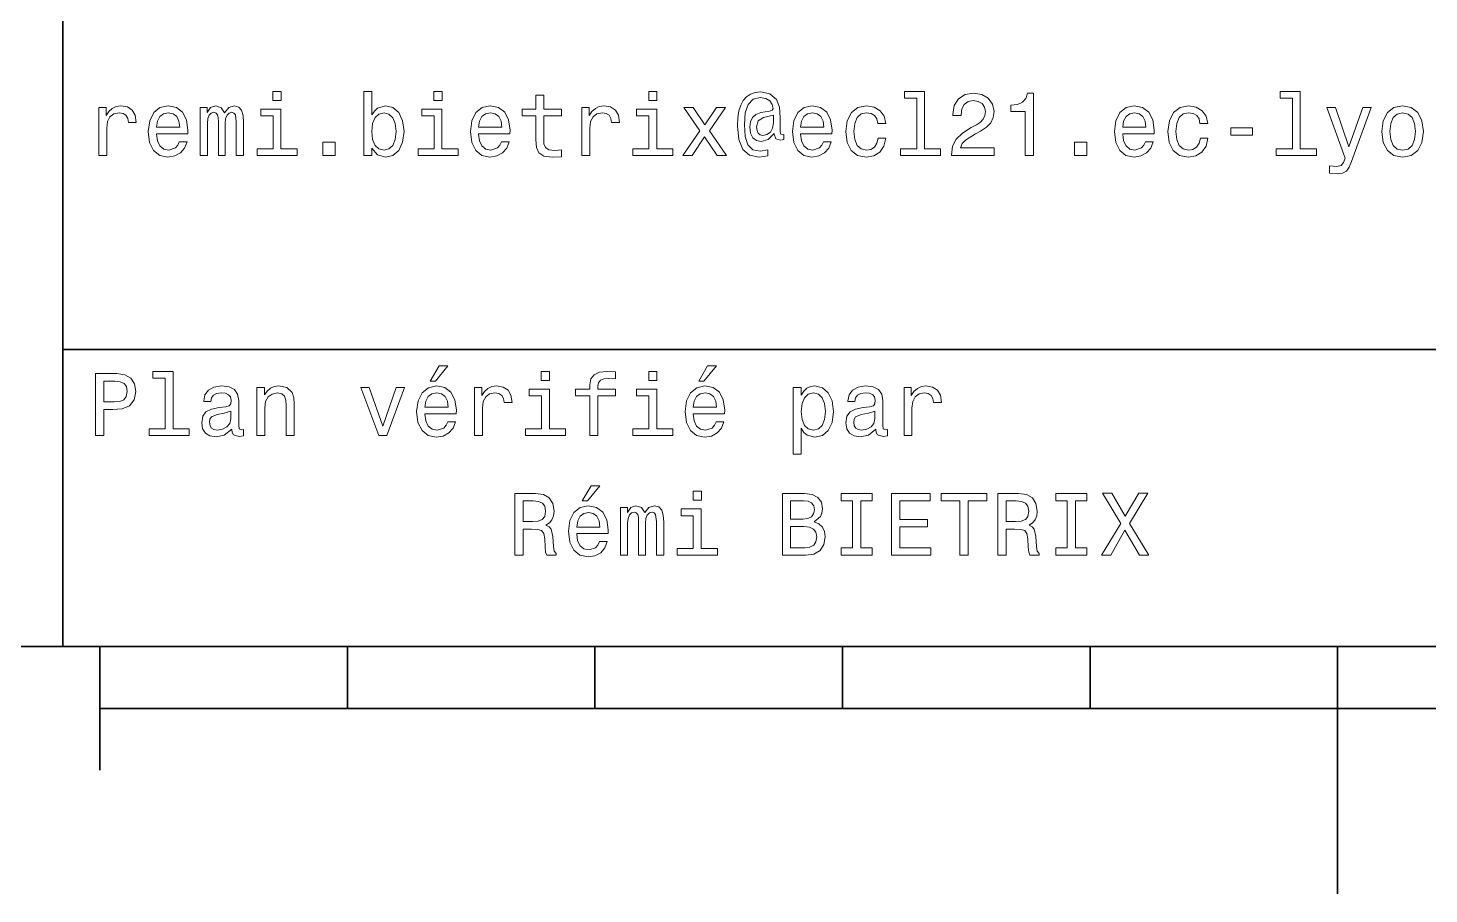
# Model space of a CAD drawing. Extents: x 0 to 297, y 0 to 210.
# Drawn here: x 95.6 to 152.2, y 0 to 35 of the extents above; entities that cross this region are included whole.
import ezdxf

# ---------------------------------------------------------------- set-up
doc = ezdxf.new("R2010")
doc.units = 0

msp = doc.modelspace()

# ---------------------------------------------------------------- linework, layer by layer
at = {"color": 7, "lineweight": 35}
for p, q in [((97, 10), (97, 70)), ((97, 22), (162, 22)), ((10, 10), (287, 10)), ((97, 10), (287, 10)), ((98.5, 7.5), (198.5, 7.5))]:
    msp.add_line(p, q, dxfattribs=at)
at = {"color": 7, "lineweight": 35, "ltscale": 0.125}
msp.add_line((98.5, 10), (98.5, 5), dxfattribs=at)
at = {"color": 7, "lineweight": 35, "ltscale": 0.0625}
for p, q in [((108.5, 10), (108.5, 7.5)), ((118.5, 10), (118.5, 7.5)), ((128.5, 10), (128.5, 7.5)), ((138.5, 10), (138.5, 7.5))]:
    msp.add_line(p, q, dxfattribs=at)
at = {"color": 7, "lineweight": 35, "ltscale": 0.25}
msp.add_line((148.5, 10), (148.5, 0), dxfattribs=at)
at = {"color": 7, "lineweight": 13}
for points in [[(105.824211, 32.4366), (105.489197, 32.4366), (105.489197, 32.076366), (105.824211, 32.076366)], [(109.480545, 30.149136), (109.714699, 29.871758), (110.035301, 29.7817), (110.337898, 29.850143), (110.579254, 30.055475), (110.730545, 30.383286), (110.788185, 30.819164), (110.730545, 31.255043), (110.575645, 31.57925), (110.337898, 31.780979), (110.035301, 31.853025), (109.7183, 31.759365), (109.588615, 31.644091), (109.480545, 31.489193), (109.480545, 32.4366), (109.163544, 32.4366), (109.163544, 29.850143), (109.480545, 29.850143)], [(112.329971, 32.4366), (111.994957, 32.4366), (111.994957, 32.076366), (112.329971, 32.076366)], [(116.112396, 31.449568), (116.112396, 30.480547), (116.134003, 30.167147), (116.234871, 29.951008), (116.4366, 29.824926), (116.778816, 29.7817), (117.153458, 29.799711), (117.153458, 30.073486), (116.879684, 30.051872), (116.631126, 30.08069), (116.497841, 30.170748), (116.440201, 30.322046), (116.429398, 30.534582), (116.429398, 31.449568), (117.153458, 31.449568), (117.153458, 31.71974), (116.429398, 31.71974), (116.429398, 32.285301), (116.112396, 32.285301), (116.112396, 31.71974), (115.564842, 31.71974), (115.564842, 31.449568)], [(121.004326, 32.4366), (120.669312, 32.4366), (120.669312, 32.076366), (121.004326, 32.076366)], [(126.130409, 30.487751), (126.130409, 30.696686), (126.072769, 30.685879), (126.004326, 30.711094), (125.982712, 30.786743), (125.982712, 31.377522), (125.953896, 31.795389), (125.838623, 32.105186), (125.568451, 32.335735), (125.190201, 32.418587), (124.970467, 32.396973), (124.783142, 32.33213), (124.62104, 32.224064), (124.491356, 32.072765), (124.390495, 31.881844), (124.318451, 31.647694), (124.275223, 31.366714), (124.260811, 31.049711), (124.311241, 30.491354), (124.473343, 30.0951), (124.743515, 29.857347), (125.128967, 29.7817), (125.481995, 29.839336), (125.481995, 30.077089), (125.172195, 30.019451), (124.873199, 30.08069), (124.675079, 30.278818), (124.567001, 30.613832), (124.534584, 31.100143), (124.57061, 31.575647), (124.693085, 31.914265), (124.891212, 32.119595), (125.179398, 32.188038), (125.399139, 32.148415), (125.561241, 32.054756), (125.662109, 31.914265), (125.698128, 31.752161), (125.658508, 31.672911), (125.550438, 31.636887), (125.197411, 31.582851), (125.002884, 31.503601), (124.862396, 31.381123), (124.779541, 31.211815), (124.754326, 30.988472), (124.786743, 30.747118), (124.876801, 30.567001), (125.024498, 30.45533), (125.219025, 30.419308), (125.503601, 30.494957), (125.744965, 30.732708), (125.744965, 30.711094), (125.802597, 30.520172), (126.000725, 30.462536)], [(131.497849, 32.170029), (131.497849, 30.116714), (130.845825, 30.116714), (130.845825, 29.850143), (132.463257, 29.850143), (132.463257, 30.116714), (131.81485, 30.116714), (131.81485, 32.4366), (131.000732, 32.4366), (131.000732, 32.170029)], [(132.90274, 29.850143), (134.621033, 29.850143), (134.621033, 30.159943), (133.26297, 30.159943), (133.338623, 30.32925), (133.468307, 30.46974), (133.868164, 30.725504), (134.080688, 30.833572), (134.318451, 30.988472), (134.487762, 31.168587), (134.585022, 31.381123), (134.621033, 31.622478), (134.559799, 31.925072), (134.390503, 32.162823), (134.131134, 32.314121), (133.796112, 32.368156), (133.450287, 32.306915), (133.187317, 32.137608), (133.018021, 31.867435), (132.960388, 31.510807), (132.960388, 31.460375), (133.288193, 31.460375), (133.288193, 31.489193), (133.320618, 31.73415), (133.417877, 31.914265), (133.572769, 32.029537), (133.778107, 32.069164), (133.98703, 32.033142), (134.141937, 31.943083), (134.242798, 31.802593), (134.278824, 31.62608), (134.253601, 31.460375), (134.185165, 31.319883), (134.069885, 31.197405), (133.911392, 31.089336), (133.698853, 30.974062), (133.345825, 30.750719), (133.09726, 30.512968), (132.94957, 30.224783), (132.90274, 29.86095)], [(135.885452, 29.850143), (136.213257, 29.850143), (136.213257, 32.368156), (135.968307, 32.368156), (135.903458, 32.148415), (135.773773, 32.000721), (135.575653, 31.914265), (135.30188, 31.885447), (135.30188, 31.629683), (135.885452, 31.629683)], [(146.677948, 32.170029), (146.677948, 30.116714), (146.02594, 30.116714), (146.02594, 29.850143), (147.643372, 29.850143), (147.643372, 30.116714), (146.994949, 30.116714), (146.994949, 32.4366), (146.180832, 32.4366), (146.180832, 32.170029)], [(98.457489, 29.850143), (98.774498, 29.850143), (98.774498, 30.956051), (98.806915, 31.222622), (98.904182, 31.413544), (99.062683, 31.528818), (99.275215, 31.568443), (99.433716, 31.543226), (99.552597, 31.47118), (99.624641, 31.348701), (99.649857, 31.182997), (99.970459, 31.182997), (99.927231, 31.474783), (99.808357, 31.683718), (99.610229, 31.809797), (99.340057, 31.853025), (99.156342, 31.824207), (98.997841, 31.752161), (98.857346, 31.629683), (98.745674, 31.463976), (98.745674, 31.784582), (98.457489, 31.784582)], [(100.784584, 30.725504), (102.052597, 30.725504), (102.056198, 30.873198), (101.998558, 31.287464), (101.840057, 31.597261), (101.587898, 31.784582), (101.252884, 31.853025), (100.925072, 31.780979), (100.672913, 31.57925), (100.510803, 31.25144), (100.453171, 30.819164), (100.507202, 30.37608), (100.669312, 30.051872), (100.91787, 29.850143), (101.242073, 29.7817), (101.523056, 29.828529), (101.753601, 29.951008), (101.922913, 30.145533), (102.020172, 30.404898), (101.706772, 30.404898), (101.64193, 30.260807), (101.548271, 30.152737), (101.2817, 30.066282), (101.07637, 30.105907), (100.921471, 30.231987), (100.820602, 30.437319), (100.784584, 30.714697)], [(102.549713, 29.850143), (102.841499, 29.850143), (102.841499, 31.143372), (102.859512, 31.337896), (102.913544, 31.478386), (102.996399, 31.561239), (103.104469, 31.593658), (103.190926, 31.56484), (103.248558, 31.492794), (103.277374, 31.370316), (103.288185, 31.208212), (103.288185, 29.850143), (103.561958, 29.850143), (103.561958, 31.143372), (103.579971, 31.334293), (103.634003, 31.474783), (103.720459, 31.561239), (103.828529, 31.593658), (103.914986, 31.56484), (103.972626, 31.492794), (104.008644, 31.208212), (104.008644, 29.850143), (104.30043, 29.850143), (104.30043, 31.1866), (104.282417, 31.463976), (104.224785, 31.676512), (104.109512, 31.806194), (103.922188, 31.853025), (103.702454, 31.780979), (103.533142, 31.572046), (103.399857, 31.777376), (103.176514, 31.853025), (102.971184, 31.780979), (102.830688, 31.57925), (102.830688, 31.784582), (102.549713, 31.784582)], [(105.8134, 30.116714), (105.8134, 31.71974), (104.999283, 31.71974), (104.999283, 31.449568), (105.496399, 31.449568), (105.496399, 30.116714), (104.847984, 30.116714), (104.847984, 29.850143), (106.469025, 29.850143), (106.469025, 30.116714)], [(112.319168, 30.116714), (112.319168, 31.71974), (111.505043, 31.71974), (111.505043, 31.449568), (112.002159, 31.449568), (112.002159, 30.116714), (111.353745, 30.116714), (111.353745, 29.850143), (112.974785, 29.850143), (112.974785, 30.116714)], [(113.796112, 30.725504), (115.064117, 30.725504), (115.067719, 30.873198), (115.010086, 31.287464), (114.851585, 31.597261), (114.599426, 31.784582), (114.264404, 31.853025), (113.9366, 31.780979), (113.684441, 31.57925), (113.522331, 31.25144), (113.464699, 30.819164), (113.51873, 30.37608), (113.680832, 30.051872), (113.929398, 29.850143), (114.253601, 29.7817), (114.534584, 29.828529), (114.765129, 29.951008), (114.934433, 30.145533), (115.0317, 30.404898), (114.7183, 30.404898), (114.653458, 30.260807), (114.559799, 30.152737), (114.293228, 30.066282), (114.087898, 30.105907), (113.932999, 30.231987), (113.83213, 30.437319), (113.796112, 30.714697)], [(117.974785, 29.850143), (118.291786, 29.850143), (118.291786, 30.956051), (118.324211, 31.222622), (118.421471, 31.413544), (118.579971, 31.528818), (118.792511, 31.568443), (118.951012, 31.543226), (119.069885, 31.47118), (119.14193, 31.348701), (119.167145, 31.182997), (119.487755, 31.182997), (119.444527, 31.474783), (119.325653, 31.683718), (119.127525, 31.809797), (118.857346, 31.853025), (118.67363, 31.824207), (118.515129, 31.752161), (118.374641, 31.629683), (118.26297, 31.463976), (118.26297, 31.784582), (117.974785, 31.784582)], [(120.993515, 30.116714), (120.993515, 31.71974), (120.179398, 31.71974), (120.179398, 31.449568), (120.676514, 31.449568), (120.676514, 30.116714), (120.028099, 30.116714), (120.028099, 29.850143), (121.649139, 29.850143), (121.649139, 30.116714)], [(122.42363, 29.850143), (122.920753, 30.603025), (123.432281, 29.850143), (123.814125, 29.850143), (123.122482, 30.847982), (123.774498, 31.784582), (123.407059, 31.784582), (122.935165, 31.082132), (122.463257, 31.784582), (122.088623, 31.784582), (122.729828, 30.844379), (122.052597, 29.850143)], [(126.80764, 30.725504), (128.075653, 30.725504), (128.079254, 30.873198), (128.021622, 31.287464), (127.863113, 31.597261), (127.610954, 31.784582), (127.27594, 31.853025), (126.948135, 31.780979), (126.695969, 31.57925), (126.533867, 31.25144), (126.476227, 30.819164), (126.530266, 30.37608), (126.692368, 30.051872), (126.940926, 29.850143), (127.265137, 29.7817), (127.546112, 29.828529), (127.776657, 29.951008), (127.945969, 30.145533), (128.043228, 30.404898), (127.729828, 30.404898), (127.664993, 30.260807), (127.571327, 30.152737), (127.304756, 30.066282), (127.099426, 30.105907), (126.944527, 30.231987), (126.843666, 30.437319), (126.80764, 30.714697)], [(129.930847, 31.143372), (130.244232, 31.143372), (130.179398, 31.431555), (130.024506, 31.658501), (129.783142, 31.79899), (129.469742, 31.853025), (129.123932, 31.780979), (128.860962, 31.57925), (128.695251, 31.25144), (128.637619, 30.811958), (128.69165, 30.37608), (128.853745, 30.051872), (129.109512, 29.850143), (129.458939, 29.7817), (129.768738, 29.835733), (130.010086, 29.987032), (130.175797, 30.224783), (130.247849, 30.541786), (129.945251, 30.541786), (129.89122, 30.340057), (129.790344, 30.188761), (129.646255, 30.0951), (129.469742, 30.066282), (129.25, 30.113111), (129.091507, 30.257204), (128.994247, 30.491354), (128.961823, 30.822765), (128.994247, 31.146973), (129.095108, 31.381123), (129.257202, 31.525215), (129.469742, 31.575647), (129.657059, 31.543226), (129.797562, 31.460375), (129.89122, 31.323486)], [(139.819168, 30.725504), (141.087173, 30.725504), (141.090775, 30.873198), (141.033142, 31.287464), (140.874634, 31.597261), (140.622482, 31.784582), (140.28746, 31.853025), (139.959656, 31.780979), (139.707489, 31.57925), (139.545395, 31.25144), (139.487747, 30.819164), (139.541779, 30.37608), (139.703888, 30.051872), (139.952454, 29.850143), (140.276657, 29.7817), (140.557632, 29.828529), (140.788177, 29.951008), (140.957489, 30.145533), (141.054749, 30.404898), (140.741364, 30.404898), (140.676514, 30.260807), (140.582855, 30.152737), (140.316284, 30.066282), (140.110947, 30.105907), (139.956055, 30.231987), (139.855194, 30.437319), (139.819168, 30.714697)], [(142.942368, 31.143372), (143.255768, 31.143372), (143.190918, 31.431555), (143.036026, 31.658501), (142.794662, 31.79899), (142.481262, 31.853025), (142.135437, 31.780979), (141.872482, 31.57925), (141.706772, 31.25144), (141.649139, 30.811958), (141.703171, 30.37608), (141.865265, 30.051872), (142.121033, 29.850143), (142.470459, 29.7817), (142.780258, 29.835733), (143.021606, 29.987032), (143.187317, 30.224783), (143.259369, 30.541786), (142.956772, 30.541786), (142.90274, 30.340057), (142.80188, 30.188761), (142.657776, 30.0951), (142.481262, 30.066282), (142.261536, 30.113111), (142.103027, 30.257204), (142.005768, 30.491354), (141.973343, 30.822765), (142.005768, 31.146973), (142.106628, 31.381123), (142.268738, 31.525215), (142.481262, 31.575647), (142.668579, 31.543226), (142.809082, 31.460375), (142.90274, 31.323486)], [(149.516571, 31.784582), (148.961807, 30.192362), (148.417862, 31.784582), (148.072037, 31.784582), (148.806915, 29.742075), (148.742065, 29.561958), (148.641205, 29.43948), (148.471893, 29.399855), (148.180115, 29.435879), (148.180115, 29.129683), (148.486313, 29.100864), (148.706055, 29.129683), (148.860947, 29.21974), (148.972626, 29.37464), (149.069885, 29.601583), (149.855179, 31.784582)], [(150.291061, 30.815561), (150.348694, 30.37608), (150.514404, 30.051872), (150.777374, 29.850143), (151.130402, 29.7817), (151.479828, 29.850143), (151.742798, 30.048271), (151.908493, 30.372478), (151.969727, 30.815561), (151.908493, 31.255043), (151.742798, 31.582851), (151.479828, 31.780979), (151.130402, 31.853025), (150.777374, 31.780979), (150.514404, 31.57925), (150.348694, 31.255043)], [(100.784584, 30.992075), (100.824211, 31.240633), (100.921471, 31.424351), (101.069168, 31.536022), (101.263687, 31.575647), (101.454613, 31.536022), (101.602303, 31.424351), (101.69236, 31.240633), (101.724785, 30.992075)], [(110.463974, 30.819164), (110.427956, 30.494957), (110.330688, 30.257204), (110.175797, 30.113111), (109.98127, 30.066282), (109.76873, 30.113111), (109.613831, 30.257204), (109.516571, 30.491354), (109.484146, 30.819164), (109.516571, 31.143372), (109.613831, 31.377522), (109.76873, 31.518011), (109.98127, 31.568443), (110.175797, 31.518011), (110.330688, 31.373919), (110.427956, 31.139769)], [(113.796112, 30.992075), (113.835732, 31.240633), (113.932999, 31.424351), (114.080688, 31.536022), (114.275215, 31.575647), (114.466141, 31.536022), (114.613831, 31.424351), (114.703888, 31.240633), (114.736313, 30.992075)], [(125.71254, 31.168587), (125.676514, 30.945244), (125.586456, 30.786743), (125.44957, 30.68948), (125.287468, 30.660662), (125.175797, 30.678673), (125.096542, 30.743515), (125.046112, 30.851583), (125.031708, 31.002882), (125.092941, 31.25144), (125.30188, 31.381123), (125.71254, 31.481987)], [(126.80764, 30.992075), (126.847267, 31.240633), (126.944527, 31.424351), (127.092224, 31.536022), (127.286743, 31.575647), (127.477669, 31.536022), (127.625366, 31.424351), (127.715424, 31.240633), (127.747841, 30.992075)], [(139.819168, 30.992075), (139.858795, 31.240633), (139.956055, 31.424351), (140.103745, 31.536022), (140.298279, 31.575647), (140.489197, 31.536022), (140.636887, 31.424351), (140.726944, 31.240633), (140.759369, 30.992075)], [(150.615265, 30.819164), (150.64769, 31.143372), (150.74855, 31.377522), (150.91066, 31.521614), (151.130402, 31.572046), (151.346542, 31.521614), (151.508636, 31.381123), (151.609497, 31.143372), (151.645523, 30.819164), (151.609497, 30.491354), (151.508636, 30.253601), (151.346542, 30.109509), (151.130402, 30.062679), (150.91066, 30.109509), (150.74855, 30.253601), (150.64769, 30.491354)], [(144.188751, 30.675072), (145.060516, 30.675072), (145.060516, 30.959654), (144.188751, 30.959654)], [(107.510086, 29.850143), (108.007202, 29.850143), (108.007202, 30.386887), (107.510086, 30.386887)], [(137.870316, 29.850143), (138.367432, 29.850143), (138.367432, 30.386887), (137.870316, 30.386887)], [(98.324211, 18.530979), (98.655617, 18.530979), (98.655617, 19.586454), (99.023056, 19.586454), (99.394089, 19.604465), (99.689484, 19.730547), (99.880402, 19.975504), (99.945244, 20.310518), (99.894814, 20.620316), (99.750717, 20.847261), (99.51297, 20.98415), (99.188759, 21.030979), (98.324211, 21.030979)], [(101.137611, 20.850864), (101.137611, 18.79755), (100.485588, 18.79755), (100.485588, 18.530979), (102.103027, 18.530979), (102.103027, 18.79755), (101.454613, 18.79755), (101.454613, 21.117435), (100.640488, 21.117435), (100.640488, 20.850864)], [(111.84726, 20.728386), (112.059799, 20.728386), (112.560516, 21.340778), (112.207489, 21.340778)], [(116.667145, 21.117435), (116.33213, 21.117435), (116.33213, 20.757204), (116.667145, 20.757204)], [(118.295387, 20.130404), (118.295387, 18.530979), (118.612396, 18.530979), (118.612396, 20.130404), (119.332855, 20.130404), (119.332855, 20.400576), (118.612396, 20.400576), (118.612396, 20.519451), (118.637611, 20.663544), (118.720459, 20.760807), (118.860954, 20.818443), (119.062683, 20.840057), (119.332855, 20.825647), (119.332855, 21.099422), (118.990631, 21.117435), (118.680832, 21.085014), (118.464699, 20.987751), (118.335014, 20.818443), (118.295387, 20.577089), (118.295387, 20.400576), (117.715424, 20.400576), (117.715424, 20.130404)], [(121.004326, 21.117435), (120.669312, 21.117435), (120.669312, 20.757204), (121.004326, 20.757204)], [(122.690201, 20.728386), (122.90274, 20.728386), (123.403458, 21.340778), (123.05043, 21.340778)], [(99.098701, 20.724783), (99.314842, 20.703169), (99.473343, 20.634726), (99.567001, 20.508644), (99.599426, 20.310518), (99.5634, 20.101583), (99.466141, 19.975504), (99.30043, 19.910662), (99.073486, 19.892651), (98.655617, 19.892651), (98.655617, 20.724783)], [(103.824928, 18.78314), (103.824928, 18.772333), (103.842941, 18.649855), (103.896973, 18.5634), (104.123917, 18.494957), (104.30043, 18.523775), (104.30043, 18.768732), (104.224785, 18.757925), (104.123917, 18.804754), (104.105911, 18.948847), (104.105911, 19.950287), (104.062683, 20.206051), (103.9366, 20.386166), (103.716858, 20.494236), (103.407059, 20.533861), (103.104469, 20.490633), (102.881126, 20.368155), (102.740631, 20.177233), (102.693802, 19.925072), (102.693802, 19.903458), (102.978386, 19.903458), (103.003601, 20.054754), (103.082855, 20.162823), (103.21254, 20.227665), (103.396255, 20.252882), (103.572769, 20.234869), (103.698845, 20.180836), (103.774498, 20.087175), (103.799713, 19.957493), (103.785301, 19.806194), (103.727669, 19.730547), (103.583572, 19.694523), (103.3134, 19.665705), (103.003601, 19.600864), (102.783859, 19.48559), (102.654175, 19.305475), (102.614555, 19.038904), (102.650574, 18.801151), (102.762245, 18.62464), (102.94236, 18.512968), (103.190926, 18.473343), (103.52594, 18.54899)], [(104.844383, 18.530979), (105.161385, 18.530979), (105.161385, 19.647694), (105.193802, 19.903458), (105.298271, 20.090778), (105.460373, 20.206051), (105.676514, 20.249279), (105.849426, 20.213255), (105.957497, 20.115993), (106.011528, 19.95389), (106.029541, 19.737751), (106.029541, 18.530979), (106.346542, 18.530979), (106.346542, 19.802593), (106.33213, 20.058357), (106.267288, 20.270893), (106.054756, 20.465418), (105.723343, 20.533861), (105.539627, 20.508644), (105.384727, 20.440201), (105.251442, 20.324926), (105.146973, 20.170029), (105.146973, 20.465418), (104.844383, 20.465418)], [(109.761528, 18.530979), (110.096542, 18.530979), (110.802597, 20.465418), (110.474785, 20.465418), (109.930832, 18.905619), (109.376083, 20.465418), (109.04467, 20.465418)], [(111.627518, 19.40634), (112.895531, 19.40634), (112.899132, 19.554033), (112.841499, 19.9683), (112.682999, 20.278097), (112.430832, 20.465418), (112.095825, 20.533861), (111.768013, 20.461815), (111.515854, 20.260086), (111.353745, 19.932276), (111.296112, 19.5), (111.350143, 19.056915), (111.512245, 18.732708), (111.760803, 18.530979), (112.085014, 18.462536), (112.365997, 18.509365), (112.596542, 18.631844), (112.765854, 18.826368), (112.863113, 19.085733), (112.549713, 19.085733), (112.484871, 18.941643), (112.391212, 18.833572), (112.124641, 18.747118), (111.919312, 18.786743), (111.764412, 18.912823), (111.663544, 19.118155), (111.627518, 19.395533)], [(113.637604, 18.530979), (113.954613, 18.530979), (113.954613, 19.636887), (113.98703, 19.903458), (114.08429, 20.094379), (114.242798, 20.209654), (114.45533, 20.249279), (114.613831, 20.224062), (114.732712, 20.152016), (114.804756, 20.029537), (114.829971, 19.863832), (115.150574, 19.863832), (115.107346, 20.155619), (114.988472, 20.364553), (114.790344, 20.490633), (114.520172, 20.533861), (114.336456, 20.505043), (114.177956, 20.432997), (114.03746, 20.310518), (113.925789, 20.144812), (113.925789, 20.465418), (113.637604, 20.465418)], [(116.656342, 18.79755), (116.656342, 20.400576), (115.842216, 20.400576), (115.842216, 20.130404), (116.33934, 20.130404), (116.33934, 18.79755), (115.690918, 18.79755), (115.690918, 18.530979), (117.311958, 18.530979), (117.311958, 18.79755)], [(120.993515, 18.79755), (120.993515, 20.400576), (120.179398, 20.400576), (120.179398, 20.130404), (120.676514, 20.130404), (120.676514, 18.79755), (120.028099, 18.79755), (120.028099, 18.530979), (121.649139, 18.530979), (121.649139, 18.79755)], [(122.470459, 19.40634), (123.73848, 19.40634), (123.742081, 19.554033), (123.684441, 19.9683), (123.52594, 20.278097), (123.273773, 20.465418), (122.938766, 20.533861), (122.610954, 20.461815), (122.358795, 20.260086), (122.196686, 19.932276), (122.139053, 19.5), (122.193085, 19.056915), (122.355194, 18.732708), (122.603745, 18.530979), (122.927956, 18.462536), (123.208939, 18.509365), (123.439484, 18.631844), (123.608795, 18.826368), (123.706055, 19.085733), (123.392654, 19.085733), (123.327812, 18.941643), (123.234154, 18.833572), (122.967583, 18.747118), (122.762253, 18.786743), (122.607353, 18.912823), (122.506485, 19.118155), (122.470459, 19.395533)], [(126.829254, 20.166426), (126.829254, 20.465418), (126.512253, 20.465418), (126.512253, 17.7817), (126.829254, 17.7817), (126.829254, 18.826368), (126.940926, 18.657061), (127.067009, 18.545389), (127.38401, 18.462536), (127.6866, 18.530979), (127.924355, 18.736311), (128.079254, 19.060518), (128.136887, 19.5), (128.079254, 19.935879), (127.924355, 20.260086), (127.6866, 20.461815), (127.38401, 20.533861), (127.211098, 20.512247), (127.0634, 20.443804), (126.937325, 20.328529)], [(129.847992, 18.78314), (129.847992, 18.772333), (129.865997, 18.649855), (129.920029, 18.5634), (130.146973, 18.494957), (130.323486, 18.523775), (130.323486, 18.768732), (130.247849, 18.757925), (130.146973, 18.804754), (130.128967, 18.948847), (130.128967, 19.950287), (130.085739, 20.206051), (129.959656, 20.386166), (129.739914, 20.494236), (129.430115, 20.533861), (129.127533, 20.490633), (128.904175, 20.368155), (128.763687, 20.177233), (128.716858, 19.925072), (128.716858, 19.903458), (129.00145, 19.903458), (129.026657, 20.054754), (129.105911, 20.162823), (129.235596, 20.227665), (129.419312, 20.252882), (129.595825, 20.234869), (129.721909, 20.180836), (129.797562, 20.087175), (129.822769, 19.957493), (129.808365, 19.806194), (129.750732, 19.730547), (129.606628, 19.694523), (129.336456, 19.665705), (129.026657, 19.600864), (128.806915, 19.48559), (128.677246, 19.305475), (128.637619, 19.038904), (128.67363, 18.801151), (128.785309, 18.62464), (128.965424, 18.512968), (129.213989, 18.473343), (129.548996, 18.54899)], [(130.986313, 18.530979), (131.303314, 18.530979), (131.303314, 19.636887), (131.335739, 19.903458), (131.432999, 20.094379), (131.591507, 20.209654), (131.804047, 20.249279), (131.96254, 20.224062), (132.081421, 20.152016), (132.153473, 20.029537), (132.17868, 19.863832), (132.499283, 19.863832), (132.456055, 20.155619), (132.337189, 20.364553), (132.139053, 20.490633), (131.868881, 20.533861), (131.685165, 20.505043), (131.526657, 20.432997), (131.386169, 20.310518), (131.274506, 20.144812), (131.274506, 20.465418), (130.986313, 20.465418)], [(111.627518, 19.672911), (111.667145, 19.921469), (111.764412, 20.105186), (111.912102, 20.216858), (112.106628, 20.256483), (112.297546, 20.216858), (112.445244, 20.105186), (112.535301, 19.921469), (112.567726, 19.672911)], [(122.470459, 19.672911), (122.510086, 19.921469), (122.607353, 20.105186), (122.755043, 20.216858), (122.94957, 20.256483), (123.140488, 20.216858), (123.288185, 20.105186), (123.378242, 19.921469), (123.410667, 19.672911)], [(127.329971, 18.747118), (127.117439, 18.793947), (126.96254, 18.93804), (126.86528, 19.17219), (126.832855, 19.5), (126.86528, 19.824207), (126.96254, 20.058357), (127.117439, 20.198847), (127.329971, 20.249279), (127.524498, 20.198847), (127.679398, 20.054754), (127.776657, 19.820604), (127.812683, 19.5), (127.776657, 19.175793), (127.679398, 18.93804), (127.524498, 18.793947)], [(103.788902, 19.208212), (103.745674, 19.020893), (103.630402, 18.876801), (103.457489, 18.78314), (103.244957, 18.750719), (103.10807, 18.768732), (103.010803, 18.826368), (102.94957, 18.927233), (102.931557, 19.067722), (102.945969, 19.193804), (103.003601, 19.283861), (103.234146, 19.384726), (103.52594, 19.427954), (103.788902, 19.514408)], [(129.811966, 19.208212), (129.768738, 19.020893), (129.653458, 18.876801), (129.48056, 18.78314), (129.268021, 18.750719), (129.131134, 18.768732), (129.033875, 18.826368), (128.972626, 18.927233), (128.95462, 19.067722), (128.969025, 19.193804), (129.026657, 19.283861), (129.257202, 19.384726), (129.548996, 19.427954), (129.811966, 19.514408)], [(117.98127, 15.887968), (118.193802, 15.887968), (118.694527, 16.50036), (118.341499, 16.50036)], [(115.257927, 13.690562), (115.592941, 13.690562), (115.592941, 14.746037), (115.935158, 14.746037), (116.187317, 14.73523), (116.345818, 14.684798), (116.432274, 14.565923), (116.4683, 14.353387), (116.486313, 14.029179), (116.507927, 13.816643), (116.551155, 13.690562), (116.92939, 13.690562), (116.92939, 13.759007), (116.846542, 13.859871), (116.817719, 14.047191), (116.792503, 14.450648), (116.73127, 14.74964), (116.648415, 14.8433), (116.51873, 14.911744), (116.662827, 15.001801), (116.763687, 15.127882), (116.828529, 15.286384), (116.850143, 15.477305), (116.799713, 15.7799), (116.655617, 16.006844), (116.41787, 16.143732), (116.093658, 16.190563), (115.257927, 16.190563)], [(116, 15.884366), (116.219742, 15.862753), (116.374641, 15.794309), (116.471901, 15.668228), (116.504318, 15.470101), (116.4683, 15.261168), (116.371033, 15.135087), (116.20533, 15.070246), (115.978386, 15.052234), (115.592941, 15.052234), (115.592941, 15.884366)], [(122.801155, 16.277018), (122.466141, 16.277018), (122.466141, 15.916787), (122.801155, 15.916787)], [(127.354462, 15.041427), (127.606628, 15.25036), (127.671471, 15.39085), (127.693085, 15.563761), (127.646255, 15.833934), (127.50576, 16.028458), (127.278816, 16.147335), (126.961815, 16.190563), (126.072044, 16.190563), (126.072044, 13.690562), (127.012245, 13.690562), (127.34726, 13.740994), (127.595818, 13.888689), (127.750717, 14.122839), (127.804756, 14.439842), (127.772331, 14.652378), (127.685875, 14.828891), (127.545387, 14.958574)], [(126.893372, 15.153098), (126.403458, 15.153098), (126.403458, 15.891571), (126.922188, 15.891571), (127.116714, 15.869957), (127.253601, 15.805116), (127.336456, 15.693444), (127.365273, 15.527738), (127.332855, 15.362032), (127.246399, 15.246758), (127.098701, 15.174712)], [(128.907059, 13.993155), (128.445969, 13.993155), (128.445969, 13.690562), (129.69957, 13.690562), (129.69957, 13.993155), (129.238464, 13.993155), (129.238464, 15.887968), (129.69957, 15.887968), (129.69957, 16.190563), (128.445969, 16.190563), (128.445969, 15.887968), (128.907059, 15.887968)], [(130.484863, 13.690562), (132.069885, 13.690562), (132.069885, 13.993155), (130.816284, 13.993155), (130.816284, 14.839698), (131.932999, 14.839698), (131.932999, 15.138689), (130.816284, 15.138689), (130.816284, 15.887968), (132.041061, 15.887968), (132.041061, 16.190563), (130.484863, 16.190563)], [(133.244232, 13.690562), (133.575653, 13.690562), (133.575653, 15.887968), (134.332138, 15.887968), (134.332138, 16.190563), (132.484146, 16.190563), (132.484146, 15.887968), (133.244232, 15.887968)], [(134.775208, 13.690562), (135.110229, 13.690562), (135.110229, 14.746037), (135.452454, 14.746037), (135.704605, 14.73523), (135.863113, 14.684798), (135.94957, 14.565923), (135.985596, 14.353387), (136.003601, 14.029179), (136.025208, 13.816643), (136.068451, 13.690562), (136.446686, 13.690562), (136.446686, 13.759007), (136.363831, 13.859871), (136.335022, 14.047191), (136.309799, 14.450648), (136.248566, 14.74964), (136.16571, 14.8433), (136.036026, 14.911744), (136.180115, 15.001801), (136.280975, 15.127882), (136.345825, 15.286384), (136.367432, 15.477305), (136.317001, 15.7799), (136.172913, 16.006844), (135.93515, 16.143732), (135.610947, 16.190563), (134.775208, 16.190563)], [(135.517288, 15.884366), (135.73703, 15.862753), (135.891937, 15.794309), (135.989197, 15.668228), (136.021606, 15.470101), (135.985596, 15.261168), (135.888336, 15.135087), (135.722626, 15.070246), (135.495682, 15.052234), (135.110229, 15.052234), (135.110229, 15.884366)], [(137.581421, 13.993155), (137.120316, 13.993155), (137.120316, 13.690562), (138.373917, 13.690562), (138.373917, 13.993155), (137.912827, 13.993155), (137.912827, 15.887968), (138.373917, 15.887968), (138.373917, 16.190563), (137.120316, 16.190563), (137.120316, 15.887968), (137.581421, 15.887968)], [(138.96109, 13.690562), (139.33934, 13.690562), (139.912109, 14.70281), (140.495682, 13.690562), (140.877518, 13.690562), (140.095825, 14.976585), (140.837891, 16.194164), (140.47406, 16.194164), (139.922913, 15.268372), (139.382568, 16.194164), (139.004318, 16.194164), (139.742798, 14.972983)], [(117.761528, 14.565923), (119.029541, 14.565923), (119.033142, 14.713617), (118.975502, 15.127882), (118.817001, 15.43768), (118.564842, 15.625), (118.229828, 15.693444), (117.902016, 15.621398), (117.649857, 15.419669), (117.487747, 15.091859), (117.430115, 14.659582), (117.484146, 14.216499), (117.646255, 13.892291), (117.894814, 13.690562), (118.219017, 13.622118), (118.5, 13.668948), (118.730545, 13.791427), (118.899857, 13.985951), (118.997116, 14.245317), (118.683716, 14.245317), (118.618874, 14.101225), (118.525215, 13.993155), (118.258644, 13.9067), (118.053314, 13.946326), (117.898415, 14.072407), (117.797546, 14.277738), (117.761528, 14.555116)], [(117.761528, 14.832493), (117.801155, 15.081052), (117.898415, 15.26477), (118.046112, 15.376441), (118.240631, 15.416066), (118.431557, 15.376441), (118.579247, 15.26477), (118.669304, 15.081052), (118.701729, 14.832493)], [(119.526657, 13.690562), (119.818443, 13.690562), (119.818443, 14.983789), (119.836456, 15.178314), (119.890488, 15.318804), (119.973343, 15.401657), (120.081413, 15.434078), (120.16787, 15.40526), (120.225502, 15.333214), (120.254318, 15.210735), (120.265129, 15.048632), (120.265129, 13.690562), (120.538902, 13.690562), (120.538902, 14.983789), (120.556915, 15.174712), (120.610947, 15.315202), (120.697403, 15.401657), (120.805473, 15.434078), (120.89193, 15.40526), (120.94957, 15.333214), (120.985588, 15.048632), (120.985588, 13.690562), (121.277374, 13.690562), (121.277374, 15.027018), (121.259361, 15.304395), (121.201729, 15.516932), (121.086456, 15.646614), (120.899132, 15.693444), (120.679398, 15.621398), (120.510086, 15.412464), (120.376801, 15.617796), (120.153458, 15.693444), (119.948128, 15.621398), (119.807632, 15.419669), (119.807632, 15.625), (119.526657, 15.625)], [(122.790344, 13.957133), (122.790344, 15.560159), (121.976227, 15.560159), (121.976227, 15.289986), (122.473343, 15.289986), (122.473343, 13.957133), (121.824928, 13.957133), (121.824928, 13.690562), (123.445969, 13.690562), (123.445969, 13.957133)], [(126.972618, 13.989553), (126.403458, 13.989553), (126.403458, 14.850505), (126.940201, 14.850505), (127.167145, 14.825289), (127.329247, 14.74964), (127.426514, 14.619957), (127.458931, 14.432637), (127.426514, 14.23451), (127.336456, 14.097623), (127.185158, 14.01477)]]:
    msp.add_lwpolyline(points, close=True, dxfattribs=at)

doc.saveas('drawing.dxf')
